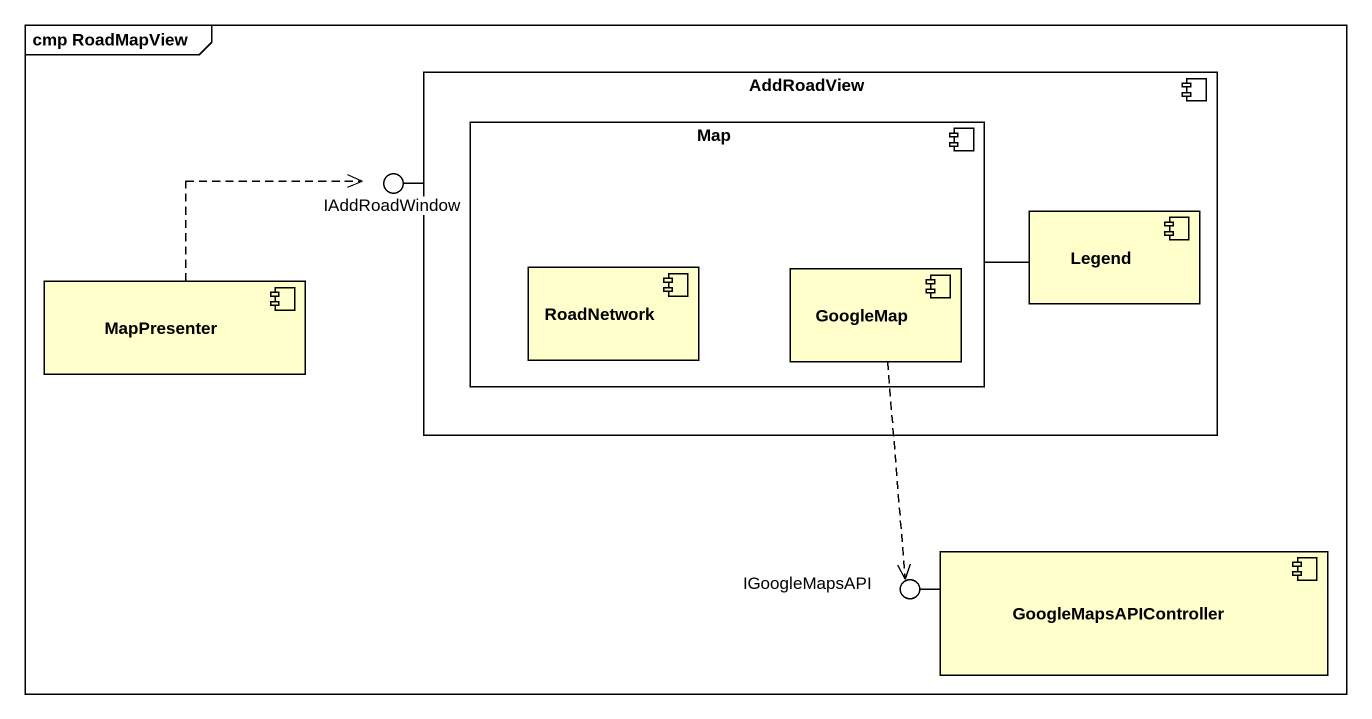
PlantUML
@startuml
mainframe cmp RoadMapView
component AddRoadView {
  component "Map" as Map_ {
    component RoadNetwork
    component GoogleMap
  }
  component "Legend" as Legend_
}
() IAddRoadWindow
component MapPresenter
() IGoogleMapsAPI
component GoogleMapsAPIController
AddRoadView -left- IAddRoadWindow
GoogleMapsAPIController -left- IGoogleMapsAPI
Map_ -right- Legend_
MapPresenter .up.> IAddRoadWindow
GoogleMap ..> IGoogleMapsAPI
@enduml
